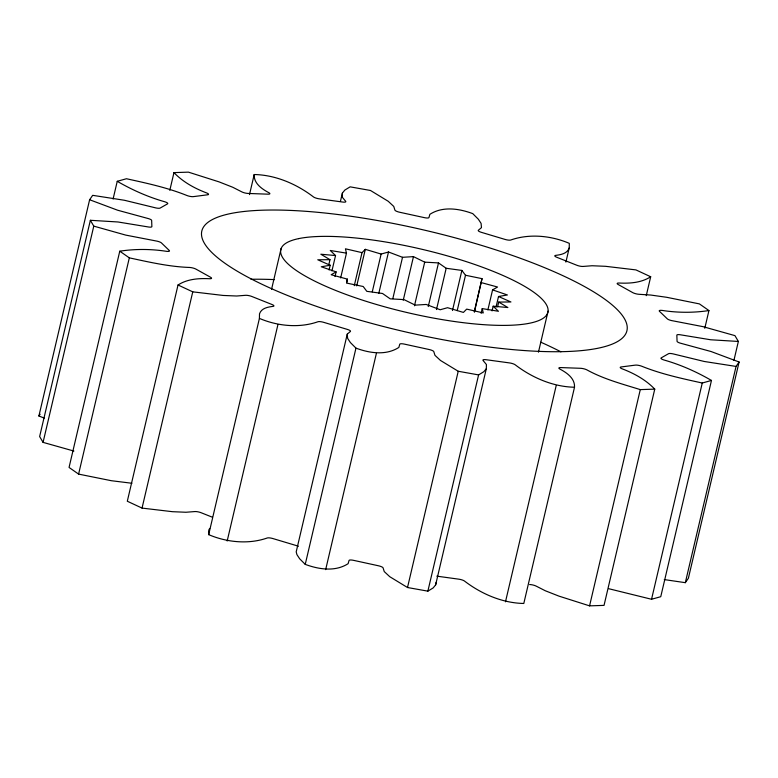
<?xml version="1.0" encoding="UTF-8"?>
<svg xmlns="http://www.w3.org/2000/svg" width="778" height="778" viewBox="0 0 778 778"><rect width="100%" height="100%" fill="white"/><g stroke="black" fill="none" stroke-linecap="round" stroke-linejoin="round"><path stroke-width="1.17" d="M298.382 546.302A4.785 1.138 13.2 0 0 296.262 545.553L273.263 538.668A4.785 1.138 13.2 0 0 267.224 537.997C248.493 544.571 226.709 542.354 208.689 534.642L208.776 530.09L209.69 528.486M208.689 534.642L259.414 318.397L259.502 313.845C261.437 308.039 268.021 307.009 273.263 306.347A4.785 1.138 13.2 0 0 271.755 304.412L252.121 296.593A4.785 1.138 13.2 0 0 245.556 295.309L236.668 296.01L223.16 295.446L192.759 291.847L178.026 284.991L127.31 501.236L142.043 508.092L172.444 511.691L185.952 512.255L194.84 511.564A4.785 1.138 13.2 0 1 201.405 512.838L212.316 517.185M565.898 262.089L569.224 247.91L569.311 243.358C551.291 235.646 529.507 233.429 510.776 240.003A4.785 1.138 13.2 0 1 504.737 239.332L481.738 232.447A4.785 1.138 13.2 0 1 478.324 230.288L481.475 227.623L481.086 223.393L478.344 219.221L472.761 213.629C459.137 208.562 442.75 206.034 429.874 214.32L428.95 217.558A4.785 1.138 13.2 0 1 424.029 217.568L399.921 212.306A4.785 1.138 13.2 0 1 394.923 210.128L393.746 206.423L388.241 201.298L370.493 190.484L350.129 186.846L344.858 190.056L342.378 193.09L340.433 201.366M329.075 269.966L330.183 265.249L321.285 266.776L336.115 271.882L331.146 274.731L347.377 279.127L346.677 283.104L363.2 286.499L366.817 291.332L382.513 293.481L390.206 298.84L403.996 299.608L415.228 305.132L426.188 304.451L440.192 309.761L447.564 307.699L463.406 312.425L466.683 309.109L483.264 312.941L482.234 308.603L498.435 311.278L493.155 306.201L492.056 310.918M474.405 312.114L482.02 278.65L465.497 275.256L461.879 270.423L446.183 268.274L438.5 262.915L424.7 262.147L413.468 256.623L402.518 257.304L388.504 251.994L381.132 254.056L365.3 249.33L362.023 252.646L354.272 285.672M342.378 193.09L342.291 197.213L345.695 201.317A4.785 1.138 13.2 0 1 342.378 202.008L319.515 198.867A4.785 1.138 13.2 0 1 313.427 196.892C296.554 183.997 275.568 174.933 254.202 174.525L249.495 194.617M259.414 318.397C277.425 326.099 299.219 328.326 317.949 321.752A4.785 1.138 13.2 0 1 323.979 322.423L346.988 329.298A4.785 1.138 13.2 0 1 350.401 331.467L347.251 334.132L296.204 551.865L296.914 554.607L299.656 558.779L305.239 564.371C318.863 569.438 335.25 571.966 348.126 563.68L349.05 560.442A4.785 1.138 13.2 0 1 353.971 560.432L378.079 565.694A4.785 1.138 13.2 0 1 383.077 567.872L384.254 571.577L389.759 576.702L407.507 587.516L427.871 591.154L433.142 587.944L435.622 584.91L436.137 582.43M435.622 584.91L486.338 368.665L486.425 364.532L483.031 360.438A4.785 1.138 13.2 0 1 486.338 359.747L509.211 362.879A4.785 1.138 13.2 0 1 515.289 364.863C532.162 377.758 553.158 386.822 574.514 387.23L523.798 603.475C502.432 603.067 481.446 594.003 464.573 581.108A4.785 1.138 13.2 0 0 458.485 579.133L436.828 576.158M347.251 334.132L347.63 338.362L350.372 342.534L355.964 348.126C369.579 353.193 385.976 355.711 398.851 347.435L399.775 344.197A4.785 1.138 13.2 0 1 404.686 344.177L428.804 349.448A4.785 1.138 13.2 0 1 433.793 351.627L434.97 355.332L440.484 360.457L458.232 371.262L478.596 374.908L483.858 371.69L486.338 368.665M44.288 418.107L38.9 415.987L89.616 199.742L92.67 195.327L124.47 200.277L154.608 207.619A4.785 1.138 13.2 0 0 160.258 208.008L167.503 203.875A4.785 1.138 13.2 0 0 164.829 201.784C148.151 197.077 132.231 189.978 117.245 181.303L113.092 199.032M89.616 199.742L117.614 210.216L147.256 218.287A4.785 1.138 13.2 0 1 151.652 220.485L151.875 226.544A4.785 1.138 13.2 0 1 147.557 226.836L118.032 221.983L90.365 220.291L39.639 436.546L43.062 442.371L73.9 451.055M43.062 442.371L93.778 226.126L90.365 220.291M93.778 226.126L125.725 235.102L155.814 240.917A4.785 1.138 13.2 0 1 161.523 243.008L169.186 250.39A4.785 1.138 13.2 0 1 166.628 251.343C151.117 248.941 135.294 248.834 119.773 251.187L69.057 467.442L78.597 474.103L111.38 480.716L131.92 483.255M78.597 474.103L129.323 257.858L119.773 251.187M169.808 190.347L173.961 172.619L188.432 172.142L219.056 181.877L232.739 187.255L241.812 191.874A4.785 1.138 13.2 0 0 248.396 193.459L267.768 194.169A4.785 1.138 13.2 0 0 269.159 192.866C262.176 189.171 253.647 183.55 254.202 174.525M142.043 508.092L192.759 291.847M271.561 289.328L281.091 248.629M227.176 541.011L277.892 324.766M328.608 265.58L329.989 259.677L320.837 254.221L335.542 255.554L331.943 270.89M335.007 276.598L336.115 271.882M340.657 277.921L346.463 253.151L345.432 248.804L362.023 252.646M346.55 282.667L347.377 279.127M356.723 285.886L365.3 249.33M305.239 564.371L355.964 348.126M372.283 291.799L381.132 254.056M378.818 293.277L388.504 251.994M325.661 569.632L376.387 353.387M392.832 298.587L402.518 257.304M403.237 300.269L413.468 256.623M414.47 305.793L424.7 262.147M428.26 306.551L438.5 262.915M436.497 309.556L446.183 268.274M452.475 310.529L461.879 270.423M457.201 310.646L465.497 275.256M407.507 587.516L458.232 371.262M474.279 311.677L482.02 278.65M481.125 313.32L482.234 308.603M487.884 309.926L492.581 289.873L497.55 287.024L481.319 282.618M427.871 591.154L478.596 374.908M496.024 307.125L498.513 296.506L507.412 294.979L492.581 289.873M497.609 306.795L498.708 302.078L510.932 301.971L498.513 296.506M538.454 352.181L548.082 311.132M505.486 601.812L556.202 385.567M646.255 295.669L650.69 276.764L635.957 269.908L605.556 266.309L592.048 265.745L583.16 266.436A4.785 1.138 13.2 0 1 576.595 265.162L556.96 257.343A4.785 1.138 13.2 0 1 555.453 255.408C560.705 254.746 567.279 253.716 569.224 247.91M589.568 605.858L640.294 389.613L654.755 389.136L604.039 605.381L589.568 605.858L558.944 596.123L545.261 590.745L536.188 586.126A4.785 1.138 13.2 0 0 529.604 584.541M704.79 328.287L708.943 310.558L699.403 303.897L666.62 297.284L650.778 295.047L639.03 294.298A4.785 1.138 13.2 0 1 632.572 292.528L618.228 284.534A4.785 1.138 13.2 0 1 618.782 283.017C629.674 283.571 641.276 282.842 650.69 276.764M651.546 599.264L702.262 383.019L711.471 380.442L660.755 596.697L651.546 599.264L608.62 588.683M733.926 360.37L738.361 341.454L734.938 335.629L702.991 326.653L672.902 320.837A4.785 1.138 13.2 0 1 667.193 318.747L659.53 311.365A4.785 1.138 13.2 0 1 662.097 310.412C677.599 312.814 693.431 312.921 708.943 310.558M664.276 579.591L685.33 582.673L736.056 366.428L739.1 362.013L711.111 351.539L681.47 343.468A4.785 1.138 13.2 0 1 677.064 341.27L676.841 335.211A4.785 1.138 13.2 0 1 681.158 334.919L710.684 339.772L738.361 341.454M739.1 362.013L688.384 578.258L685.33 582.673M38.9 415.987L40.116 414.227M178.026 284.991C187.449 278.903 199.051 278.184 209.943 278.738A4.785 1.138 13.2 0 0 210.498 277.221L196.144 269.227A4.785 1.138 13.2 0 0 189.696 267.457C169.254 266.766 149.24 262.118 129.323 257.858M117.245 181.303L126.454 178.736C146.935 183.248 167.581 187.683 187.09 195.57A4.785 1.138 13.2 0 0 193.518 196.61L207.512 194.811A4.785 1.138 13.2 0 0 206.841 193.022C194.695 188.441 183.024 182.052 173.961 172.619M329.989 259.677L317.764 259.784L330.183 265.249M493.155 306.201L507.869 307.534L498.708 302.078M736.056 366.428L704.255 361.478L674.108 354.136A4.785 1.138 13.2 0 0 668.458 353.747L661.222 357.87A4.785 1.138 13.2 0 0 663.887 359.971C680.565 364.678 696.485 371.777 711.471 380.442M346.463 253.151L330.271 250.477L335.542 255.554M702.262 383.019C681.781 378.507 661.135 374.072 641.626 366.185A4.785 1.138 13.2 0 0 635.208 365.145L621.204 366.944A4.785 1.138 13.2 0 0 621.885 368.723C634.021 373.314 645.701 379.693 654.755 389.136M640.294 389.613C622.196 383.992 603.602 379.09 586.904 369.881A4.785 1.138 13.2 0 0 580.33 368.286L560.948 367.586A4.785 1.138 13.2 0 0 559.567 368.889C566.549 372.584 575.068 378.205 574.514 387.23M250.993 279.273A218.336 51.708 13.2 0 1 274.44 279.613M540.798 342.203A218.336 51.708 13.2 0 1 560.928 351.831M298.616 238.632L297.925 238.778A137.171 32.491 13.2 0 0 299.141 272.368L299.861 272.825A137.171 32.491 13.2 0 0 347.319 294.911L348.534 295.358A137.171 32.491 13.2 0 0 482.282 324.572L483.488 324.659A137.171 32.491 13.2 0 0 530.1 323.123L530.8 322.967A137.171 32.491 13.2 0 0 529.585 289.387L528.865 288.93A137.171 32.491 13.2 0 0 481.397 266.844L480.182 266.397A137.171 32.491 13.2 0 0 346.434 237.183L345.228 237.096A137.171 32.491 13.2 0 0 298.616 238.632M292.616 297.507A218.336 51.708 13.2 0 0 626.475 332.206A218.336 51.708 13.2 0 0 323.979 212.919A218.336 51.708 13.2 0 0 292.616 297.507"/></g></svg>
